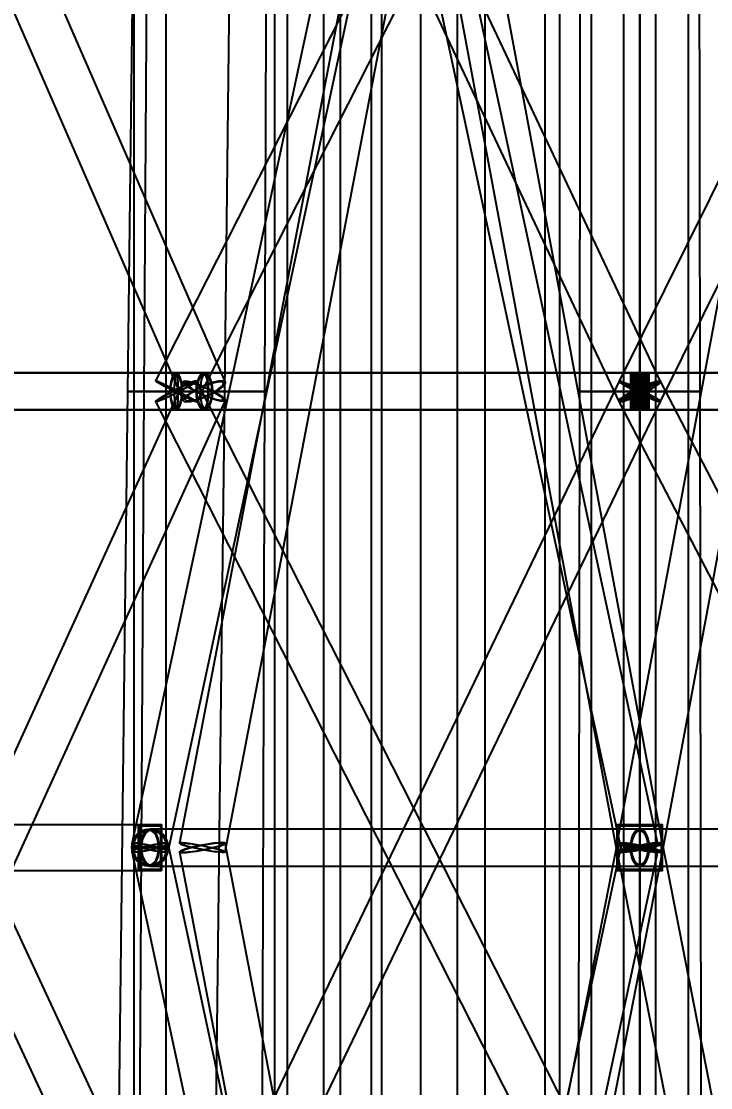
# Model space of a CAD drawing. Header units: millimetres. Extents: x -123812 to 252100, y -3000 to 639000.
# Drawn here: x -6781 to 778, y 222369 to 234055 of the extents above; entities that cross this region are included whole.
import ezdxf

# ---------------------------------------------------------------- set-up
doc = ezdxf.new("R2010")
doc.units = ezdxf.units.MM
for name, color, linetype, lineweight in [('D-BMK-AXIS', 7, 'Continuous', 13), ('D-STR-CORE', 7, 'Continuous', 25), ('D-STR-DIM', 7, 'Continuous', 13), ('D-STR-STRC', 7, 'Continuous', 25)]:
    doc.layers.add(name, color=color, linetype=linetype, lineweight=lineweight)
doc.styles.add('OpenSansCondensed-Light', font='OpenSansCondensed-Light.ttf')
doc.styles.add('TOWER_UNICODE', font='Arial Unicode.ttf')
doc.dimstyles.new('EZDXF', dxfattribs={"dimtxt": 0.25, "dimasz": 0.175, "dimexe": 0.375, "dimexo": 0.125, "dimgap": 0.1, "dimtad": 1, "dimlfac": 100, "dimzin": 12, "dimdsep": 46, "dimtxsty": 'OpenSansCondensed-Light', "dimblk": 'ARCHTICK', "dimcen": 2.5, "dimazin": 3, "dimtfac": 0.5, "dimtmove": 2, "dimatfit": 3})

# ---------------------------------------------------------------- blocks, each defined once
blk = doc.blocks.new('_ARCHTICK')
at = {"color": 0, "linetype": 'BYBLOCK', "const_width": 0.15}
blk.add_lwpolyline([(-0.5, -0.5), (0.5, 0.5)], dxfattribs=at)

msp = doc.modelspace()

# ---------------------------------------------------------------- linework, layer by layer
at = {"layer": 'D-BMK-AXIS'}
msp.add_line((0, -3000), (0, 639000), dxfattribs=at)
at = {"layer": 'D-STR-CORE'}
for points in [[(-4000, 100000), (-4000, 375000), (-3284.1, 375000), (-3284.1, 100000)], [(-4000, 100000), (-4000, 375000), (-3284.1, 375000), (-3284.1, 100000)], [(-3863.7, 100000), (-3863.7, 375000), (-2944.5, 375000), (-2944.5, 100000)], [(-3863.7, 100000), (-3863.7, 375000), (-2944.5, 375000), (-2944.5, 100000)], [(-3464.1, 100000), (-3464.1, 375000), (-2404.2, 375000), (-2404.2, 100000)], [(-3464.1, 100000), (-3464.1, 375000), (-2404.2, 375000), (-2404.2, 100000)], [(-2828.4, 100000), (-2828.4, 375000), (-1700, 375000), (-1700, 100000)], [(-2828.4, 100000), (-2828.4, 375000), (-1700, 375000), (-1700, 100000)], [(-2000, 100000), (-2000, 375000), (-880, 375000), (-880, 100000)], [(-2000, 100000), (-2000, 375000), (-880, 375000), (-880, 100000)], [(-1035.3, 100000), (-1035.3, 375000), (0, 375000), (0, 100000)], [(-1035.3, 100000), (-1035.3, 375000), (0, 375000), (0, 100000)], [(0, 100000), (0, 375000), (1035.3, 375000), (1035.3, 100000)], [(0, 100000), (0, 375000), (1035.3, 375000), (1035.3, 100000)]]:
    msp.add_lwpolyline(points, close=True, dxfattribs=at)
at = {"layer": 'D-STR-STRC'}
for points in [[(-5568.1, 249958), (-198.7, 224958), (-192, 224952.9), (-172.1, 224951.1), (-140.5, 224952.6), (-99.4, 224957.3), (-51.4, 224965), (0, 224975), (51.4, 224986.7), (99.4, 224999.4), (140.5, 225012), (172.1, 225023.9), (192, 225034.1), (198.7, 225042), (-5170.6, 250042)], [(-198.7, 250042), (-5568.1, 225042), (-5561.3, 225034.1), (-5541.5, 225023.9), (-5509.9, 225012), (-5468.7, 224999.4), (-5420.8, 224986.7), (-5369.4, 224975), (-5317.9, 224965), (-5270, 224957.3), (-5228.8, 224952.6), (-5197.2, 224951.1), (-5177.4, 224952.9), (-5170.6, 224958), (198.7, 249958)], [(-249.5, 250047.6), (-5045.7, 225047.6), (-5037.2, 225040.8), (-5012.3, 225031.2), (-4972.6, 225019.5), (-4920.9, 225006.5), (-4860.8, 224993.1), (-4796.2, 224980.1), (-4731.6, 224968.4), (-4671.5, 224958.9), (-4619.8, 224952.3), (-4580.2, 224948.8), (-4555.2, 224948.9), (-4546.7, 224952.4), (249.5, 249952.4)], [(-4914.7, 249953.8), (-249.7, 224953.8), (-241.2, 224949.3), (-216.3, 224948.3), (-176.6, 224950.8), (-124.9, 224956.7), (-64.6, 224965.5), (0, 224976.7), (64.6, 224989.4), (124.9, 225002.9), (176.6, 225016.2), (216.3, 225028.3), (241.2, 225038.6), (249.7, 225046.2), (-4415.2, 250046.2)], [(4415.2, 250046.6), (-249.7, 225046.6), (-241.2, 225043.7), (-216.2, 225037.8), (-176.6, 225029.4), (-124.8, 225018.9), (-64.6, 225007.2), (0, 224994.9), (64.6, 224983.1), (124.8, 224972.3), (176.6, 224963.5), (216.2, 224957.1), (241.2, 224953.7), (249.7, 224953.4), (4914.6, 249953.4)], [(-9372.8, 239900.4), (-5007.1, 229900.4), (-4995.3, 229888.9), (-4968.3, 229885), (-4928.1, 229888.9), (-4877.3, 229900.4), (-4819.5, 229918.7), (-4758.5, 229942.5), (-4698.6, 229970.2), (-4643.8, 230000), (-4597.9, 230029.8), (-4563.9, 230057.5), (-4544.2, 230081.3), (-4540.2, 230099.6), (-8905.9, 240099.6)], [(-225.8, 240115.3), (-5308.5, 230115.3), (-5305.2, 230111.4), (-5286.7, 230099.8), (-5254.3, 230081.5), (-5210.2, 230057.6), (-5157.4, 230029.8), (-5099.5, 230000), (-5040.5, 229970.2), (-4984.4, 229942.4), (-4934.9, 229918.5), (-4895.5, 229900.2), (-4868.9, 229888.6), (-4856.9, 229884.7), (225.8, 239884.7)], [(-4951.5, 239890.7), (-229.2, 229890.7), (-215.7, 229886.8), (-187.6, 229890.7), (-146.7, 229902), (-95.8, 229920), (-38.4, 229943.4), (21.7, 229970.7), (80.3, 230000), (133.4, 230029.3), (177.4, 230056.6), (209.3, 230080), (227, 230098), (229.2, 230109.3), (-4493.2, 240109.3)], [(4735.9, 240110.3), (-227, 230110.3), (-214.9, 230098.9), (-188.1, 230080.8), (-148.6, 230057.1), (-98.8, 230029.6), (-42.4, 230000), (17, 229970.4), (75.1, 229942.9), (128.2, 229919.2), (172.5, 229901.1), (205.1, 229889.7), (223.7, 229885.8), (227, 229889.7), (5190, 239889.7)], [(-10088.5, 229889.4), (-5432.1, 219889.4), (-5413.8, 219885.5), (-5381.1, 219889.4), (-5336.5, 219900.8), (-5282.9, 219919), (-5223.9, 219942.7), (-5163.7, 219970.4), (-5106.3, 220000), (-5055.5, 220029.6), (-5015, 220057.3), (-4987.4, 220081), (-4974.6, 220099.2), (-4977.5, 220110.6), (-9633.8, 230110.6)], [(-9861.1, 229796.8), (-5082.7, 229796.8), (-5064.9, 229803.7), (-5048.2, 229824), (-5034, 229856.3), (-5023, 229898.4), (-5016.1, 229947.4), (-5013.8, 230000), (-5016.1, 230052.6), (-5023, 230101.6), (-5034, 230143.7), (-5048.2, 230176), (-5064.9, 230196.3), (-5082.7, 230203.2), (-9861.1, 230203.2)], [(-9107.3, 219891.2), (-4545.5, 229891.2), (-4542.7, 229902.4), (-4555.6, 229920.3), (-4583.4, 229943.7), (-4624.2, 229970.8), (-4675.1, 230000), (-4732.8, 230029.2), (-4793.2, 230056.3), (-4852.3, 230079.7), (-4906.1, 230097.6), (-4950.8, 230108.8), (-4983.5, 230112.7), (-5001.8, 230108.8), (-9563.6, 220108.8)], [(-9243.1, 229796.8), (-4773.7, 229796.8), (-4749.9, 229803.7), (-4727.8, 229824), (-4708.9, 229856.3), (-4694.3, 229898.4), (-4685.1, 229947.4), (-4682, 230000), (-4685.1, 230052.6), (-4694.3, 230101.6), (-4708.9, 230143.7), (-4727.8, 230176), (-4749.9, 230196.3), (-4773.7, 230203.2), (-9243.1, 230203.2)], [(225.8, 220112.3), (-4856.9, 230112.3), (-4859.8, 230116.3), (-4877.8, 230112.3), (-4909.9, 230100.7), (-4953.7, 230082.2), (-5006.3, 230058.1), (-5064.1, 230030.1), (-5123.2, 230000), (-5179.5, 229969.9), (-5229.2, 229941.9), (-5269, 229917.8), (-5296, 229899.3), (-5308.5, 229887.7), (-225.8, 219887.7)], [(-4592.5, 219888.9), (226.3, 229888.9), (227.5, 229892.7), (213.3, 229903.8), (184.5, 229921.4), (143.2, 229944.4), (92.1, 229971.2), (34.7, 230000), (-25.1, 230028.8), (-83.1, 230055.6), (-135.5, 230078.6), (-178.6, 230096.2), (-209.6, 230107.3), (-226.3, 230111.1), (-5045, 220111.1)], [(5429.5, 220117.5), (224.7, 230117.5), (212.6, 230113.5), (186, 230101.7), (146.8, 230083.1), (97.5, 230058.7), (41.6, 230030.4), (-17.1, 230000), (-74.7, 229969.6), (-127.2, 229941.3), (-171, 229916.9), (-203.1, 229898.3), (-221.5, 229886.5), (-224.7, 229882.5), (4980.1, 219882.5)], [(4773.7, 230203.2), (0, 230203.2), (-12, 230196.3), (-23.3, 230176), (-32.9, 230143.7), (-40.3, 230101.6), (-44.9, 230052.6), (-46.5, 230000), (-44.9, 229947.4), (-40.3, 229898.4), (-32.9, 229856.3), (-23.3, 229824), (-12, 229803.7), (0, 229796.8), (4773.7, 229796.8)], [(5082.7, 230203.2), (0, 230203.2), (-6, 230196.3), (-11.7, 230176), (-16.5, 230143.7), (-20.2, 230101.6), (-22.5, 230052.6), (-23.3, 230000), (-22.5, 229947.4), (-20.2, 229898.4), (-16.5, 229856.3), (-11.7, 229824), (-6, 229803.7), (0, 229796.8), (5082.7, 229796.8)], [(5369.4, 225203.2), (0, 225203.2), (-26.3, 225196.3), (-50.8, 225176), (-71.8, 225143.7), (-88, 225101.6), (-98.1, 225052.6), (-101.6, 225000), (-98.1, 224947.4), (-88, 224898.4), (-71.8, 224856.3), (-50.8, 224824), (-26.3, 224803.7), (0, 224796.8), (5369.4, 224796.8)], [(5369.4, 225203.2), (0, 225203.2), (-26.3, 225196.3), (-50.8, 225176), (-71.8, 225143.7), (-88, 225101.6), (-98.1, 225052.6), (-101.6, 225000), (-98.1, 224947.4), (-88, 224898.4), (-71.8, 224856.3), (-50.8, 224824), (-26.3, 224803.7), (0, 224796.8), (5369.4, 224796.8)], [(198.7, 200042), (-5170.6, 225042), (-5177.4, 225047.1), (-5197.2, 225048.9), (-5228.8, 225047.4), (-5270, 225042.7), (-5317.9, 225035), (-5369.4, 225025), (-5420.8, 225013.3), (-5468.7, 225000.6), (-5509.9, 224988), (-5541.5, 224976.1), (-5561.3, 224965.9), (-5568.1, 224958), (-198.7, 199958)], [(-5170.6, 199958), (198.7, 224958), (192, 224965.9), (172.1, 224976.1), (140.5, 224988), (99.4, 225000.6), (51.4, 225013.3), (0, 225025), (-51.4, 225035), (-99.4, 225042.7), (-140.5, 225047.4), (-172.1, 225048.9), (-192, 225047.1), (-198.7, 225042), (-5568.1, 200042)], [(-4641.2, 199951.5), (249.3, 224951.5), (240.8, 224957.8), (215.9, 224967.1), (176.3, 224978.6), (124.6, 224991.5), (64.5, 225005), (0, 225018.2), (-64.5, 225030.1), (-124.6, 225040), (-176.3, 225047.2), (-215.9, 225051.1), (-240.8, 225051.6), (-249.3, 225048.5), (-5139.8, 200048.5)], [(249.5, 200047.3), (-4546.7, 225047.3), (-4555.2, 225052.8), (-4580.1, 225054.7), (-4619.8, 225052.9), (-4671.5, 225047.5), (-4731.6, 225038.8), (-4796.2, 225027.5), (-4860.8, 225014.3), (-4921, 225000.2), (-4972.6, 224986), (-5012.3, 224972.8), (-5037.2, 224961.4), (-5045.7, 224952.7), (-249.5, 199952.7)], [(5139.7, 200048.8), (249.3, 225048.8), (240.8, 225047.1), (215.9, 225042.3), (176.3, 225034.6), (124.6, 225024.5), (64.5, 225012.7), (0, 225000.1), (-64.5, 224987.5), (-124.6, 224975.7), (-176.3, 224965.6), (-215.9, 224957.8), (-240.8, 224952.9), (-249.3, 224951.2), (4641.2, 199951.2)]]:
    msp.add_lwpolyline(points, dxfattribs=at)
for points in [[(-5547.2, 225000), (-5191.6, 225000), (-5191.6, 250000), (-5547.2, 250000)], [(-5547.2, 225000), (-5191.6, 225000), (-5191.6, 250000), (-5547.2, 250000)], [(-177.8, 225000), (177.8, 225000), (177.8, 250000), (-177.8, 250000)], [(-177.8, 225000), (177.8, 225000), (177.8, 250000), (-177.8, 250000)], [(-5615.8, 230000), (-4549.6, 230000), (-4430.8, 240000), (-5495.1, 240000)], [(-5435.9, 230000), (-4111.4, 230000), (-4073.3, 240000), (-5371.4, 240000)], [(-662.3, 230000), (662.3, 230000), (649.1, 240000), (-649.1, 240000)], [(-662.3, 230000), (662.3, 230000), (649.1, 240000), (-649.1, 240000)], [(-533.1, 230000), (533.1, 230000), (532.1, 240000), (-532.1, 240000)], [(-8978.4, 229800), (44.8, 229800), (44.8, 230200), (-8978.4, 230200)], [(-8475.5, 229800), (101.8, 229800), (101.8, 230200), (-8475.5, 230200)], [(-8444.2, 229800), (70.6, 229800), (70.6, 230200), (-8444.2, 230200)], [(-5042.2, 230000), (-5101.3, 229969.9), (-5159.1, 229941.9), (-5211.7, 229917.8), (-5255.5, 229899.3), (-5287.6, 229887.7), (-5305.6, 229883.7), (-5308.5, 229887.7), (-5296, 229899.3), (-5269, 229917.8), (-5229.2, 229941.9), (-5179.5, 229969.9), (-5123.2, 230000), (-5064.1, 230030.1), (-5006.3, 230058.1), (-4953.7, 230082.2), (-4909.9, 230100.7), (-4877.8, 230112.3), (-4859.8, 230116.3), (-4856.9, 230112.3), (-4869.4, 230100.7), (-4896.4, 230082.2), (-4936.2, 230058.1), (-4985.9, 230030.1)], [(-5099.5, 230000), (-5040.5, 229970.2), (-4984.4, 229942.4), (-4934.9, 229918.5), (-4895.5, 229900.2), (-4868.9, 229888.6), (-4856.9, 229884.7), (-4860.2, 229888.6), (-4878.7, 229900.2), (-4911.1, 229918.5), (-4955.2, 229942.4), (-5008, 229970.2), (-5065.8, 230000), (-5124.9, 230029.8), (-5181, 230057.6), (-5230.5, 230081.5), (-5269.8, 230099.8), (-5296.5, 230111.4), (-5308.5, 230115.3), (-5305.2, 230111.4), (-5286.7, 230099.8), (-5254.3, 230081.5), (-5210.2, 230057.6), (-5157.4, 230029.8)], [(-5046.2, 230000), (-5099.5, 229972.9), (-5151.6, 229947.6), (-5199, 229925.9), (-5238.5, 229909.2), (-5267.4, 229898.7), (-5283.7, 229895.2), (-5286.3, 229898.7), (-5275, 229909.2), (-5250.6, 229925.9), (-5214.8, 229947.6), (-5170, 229972.9), (-5119.2, 230000), (-5065.9, 230027.1), (-5013.8, 230052.4), (-4966.4, 230074.1), (-4926.9, 230090.8), (-4898, 230101.3), (-4881.7, 230104.8), (-4879.1, 230101.3), (-4890.4, 230090.8), (-4914.8, 230074.1), (-4950.6, 230052.4), (-4995.4, 230027.1)], [(-5097.9, 230000), (-5044.7, 229973.1), (-4994.1, 229948), (-4949.5, 229926.5), (-4914, 229910), (-4890, 229899.6), (-4879.1, 229896.1), (-4882.1, 229899.6), (-4898.8, 229910), (-4928, 229926.5), (-4967.7, 229948), (-5015.3, 229973.1), (-5067.5, 230000), (-5120.7, 230026.9), (-5171.3, 230052), (-5215.9, 230073.5), (-5251.4, 230090), (-5275.4, 230100.4), (-5286.3, 230103.9), (-5283.3, 230100.4), (-5266.6, 230090), (-5237.4, 230073.5), (-5197.7, 230052), (-5150.1, 230026.9)], [(-5151.6, 230000), (-5149.3, 229947.4), (-5142.4, 229898.4), (-5131.4, 229856.3), (-5117.2, 229824), (-5100.5, 229803.7), (-5082.7, 229796.8), (-5064.9, 229803.7), (-5048.2, 229824), (-5034, 229856.3), (-5023, 229898.4), (-5016.1, 229947.4), (-5013.8, 230000), (-5016.1, 230052.6), (-5023, 230101.6), (-5034, 230143.7), (-5048.2, 230176), (-5064.9, 230196.3), (-5082.7, 230203.2), (-5100.5, 230196.3), (-5117.2, 230176), (-5131.4, 230143.7), (-5142.4, 230101.6), (-5149.3, 230052.6)], [(-5146.2, 230000), (-5144, 229951.5), (-5137.7, 229906.4), (-5127.6, 229867.6), (-5114.4, 229837.9), (-5099.1, 229819.2), (-5082.7, 229812.8), (-5066.3, 229819.2), (-5050.9, 229837.9), (-5037.8, 229867.6), (-5027.7, 229906.4), (-5021.4, 229951.5), (-5019.2, 230000), (-5021.4, 230048.5), (-5027.7, 230093.6), (-5037.8, 230132.4), (-5050.9, 230162.1), (-5066.3, 230180.8), (-5082.7, 230187.2), (-5099.1, 230180.8), (-5114.4, 230162.1), (-5127.6, 230132.4), (-5137.7, 230093.6), (-5144, 230048.5)], [(-5106, 230000), (-5105.2, 229947.4), (-5102.9, 229898.4), (-5099.2, 229856.3), (-5094.4, 229824), (-5088.7, 229803.7), (-5082.7, 229796.8), (0, 229796.8), (6, 229803.7), (11.7, 229824), (16.5, 229856.3), (20.2, 229898.4), (22.5, 229947.4), (23.3, 230000), (22.5, 230052.6), (20.2, 230101.6), (16.5, 230143.7), (11.7, 230176), (6, 230196.3), (0, 230203.2), (-5082.7, 230203.2), (-5088.7, 230196.3), (-5094.4, 230176), (-5099.2, 230143.7), (-5102.9, 230101.6), (-5105.2, 230052.6)], [(-5106, 230000), (-5105.2, 229947.4), (-5102.9, 229898.4), (-5099.2, 229856.3), (-5094.4, 229824), (-5088.7, 229803.7), (-5082.7, 229796.8), (-5076.7, 229803.7), (-5071, 229824), (-5066.2, 229856.3), (-5062.5, 229898.4), (-5060.1, 229947.4), (-5059.4, 230000), (-5060.1, 230052.6), (-5062.5, 230101.6), (-5066.2, 230143.7), (-5071, 230176), (-5076.7, 230196.3), (-5082.7, 230203.2), (-5088.7, 230196.3), (-5094.4, 230176), (-5099.2, 230143.7), (-5102.9, 230101.6), (-5105.2, 230052.6)], [(-5104.2, 230000), (-5103.5, 229951.5), (-5101.3, 229906.4), (-5097.9, 229867.6), (-5093.4, 229837.9), (-5088.3, 229819.2), (-5082.7, 229812.8), (-5077.1, 229819.2), (-5071.9, 229837.9), (-5067.5, 229867.6), (-5064.1, 229906.4), (-5061.9, 229951.5), (-5061.2, 230000), (-5061.9, 230048.5), (-5064.1, 230093.6), (-5067.5, 230132.4), (-5071.9, 230162.1), (-5077.1, 230180.8), (-5082.7, 230187.2), (-5088.3, 230180.8), (-5093.4, 230162.1), (-5097.9, 230132.4), (-5101.3, 230093.6), (-5103.5, 230048.5)], [(-4903.5, 230000), (-4949.4, 229970.2), (-4983.4, 229942.5), (-5003.1, 229918.7), (-5007.1, 229900.4), (-4995.3, 229888.9), (-4968.3, 229885), (-4928.1, 229888.9), (-4877.3, 229900.4), (-4819.5, 229918.7), (-4758.5, 229942.5), (-4698.6, 229970.2), (-4643.8, 230000), (-4597.9, 230029.8), (-4563.9, 230057.5), (-4544.2, 230081.3), (-4540.2, 230099.6), (-4552, 230111.1), (-4579, 230115), (-4619.2, 230111.1), (-4670, 230099.6), (-4727.8, 230081.3), (-4788.8, 230057.5), (-4848.7, 230029.8)], [(-4675.1, 230000), (-4624.2, 229970.8), (-4583.4, 229943.7), (-4555.6, 229920.3), (-4542.7, 229902.4), (-4545.5, 229891.2), (-4563.9, 229887.3), (-4596.5, 229891.2), (-4641.2, 229902.4), (-4695, 229920.3), (-4754.1, 229943.7), (-4814.6, 229970.8), (-4872.2, 230000), (-4923.2, 230029.2), (-4963.9, 230056.3), (-4991.7, 230079.7), (-5004.6, 230097.6), (-5001.8, 230108.8), (-4983.5, 230112.7), (-4950.8, 230108.8), (-4906.1, 230097.6), (-4852.3, 230079.7), (-4793.2, 230056.3), (-4732.8, 230029.2)], [(-4890.7, 230000), (-4932.1, 229973.2), (-4962.8, 229948.1), (-4980.5, 229926.7), (-4984.2, 229910.2), (-4973.5, 229899.8), (-4949.1, 229896.3), (-4912.9, 229899.8), (-4867.1, 229910.2), (-4815, 229926.7), (-4760, 229948.1), (-4706, 229973.2), (-4656.6, 230000), (-4615.2, 230026.8), (-4584.5, 230051.9), (-4566.8, 230073.3), (-4563.2, 230089.8), (-4573.9, 230100.2), (-4598.2, 230103.7), (-4634.4, 230100.2), (-4680.2, 230089.8), (-4732.3, 230073.3), (-4787.3, 230051.9), (-4841.3, 230026.8)], [(-4684.8, 230000), (-4638.9, 229973.7), (-4602.1, 229949.2), (-4577.1, 229928.2), (-4565.4, 229912), (-4567.9, 229901.9), (-4584.5, 229898.4), (-4613.9, 229901.9), (-4654.3, 229912), (-4702.7, 229928.2), (-4756, 229949.2), (-4810.5, 229973.7), (-4862.5, 230000), (-4908.4, 230026.3), (-4945.2, 230050.8), (-4970.2, 230071.8), (-4981.9, 230088), (-4979.4, 230098.1), (-4962.8, 230101.6), (-4933.4, 230098.1), (-4893, 230088), (-4844.6, 230071.8), (-4791.3, 230050.8), (-4736.8, 230026.3)], [(-4865.3, 230000), (-4862.2, 229947.4), (-4853, 229898.4), (-4838.5, 229856.3), (-4819.5, 229824), (-4797.4, 229803.7), (-4773.7, 229796.8), (-4749.9, 229803.7), (-4727.8, 229824), (-4708.9, 229856.3), (-4694.3, 229898.4), (-4685.1, 229947.4), (-4682, 230000), (-4685.1, 230052.6), (-4694.3, 230101.6), (-4708.9, 230143.7), (-4727.8, 230176), (-4749.9, 230196.3), (-4773.7, 230203.2), (-4797.4, 230196.3), (-4819.5, 230176), (-4838.5, 230143.7), (-4853, 230101.6), (-4862.2, 230052.6)], [(-4858.1, 230000), (-4855.2, 229951.5), (-4846.8, 229906.4), (-4833.4, 229867.6), (-4815.9, 229837.9), (-4795.5, 229819.2), (-4773.7, 229812.8), (-4751.8, 229819.2), (-4731.4, 229837.9), (-4714, 229867.6), (-4700.5, 229906.4), (-4692.1, 229951.5), (-4689.2, 230000), (-4692.1, 230048.5), (-4700.5, 230093.6), (-4714, 230132.4), (-4731.4, 230162.1), (-4751.8, 230180.8), (-4773.7, 230187.2), (-4795.5, 230180.8), (-4815.9, 230162.1), (-4833.4, 230132.4), (-4846.8, 230093.6), (-4855.2, 230048.5)], [(-4820.2, 230000), (-4818.6, 229947.4), (-4814, 229898.4), (-4806.6, 229856.3), (-4796.9, 229824), (-4785.7, 229803.7), (-4773.7, 229796.8), (0, 229796.8), (12, 229803.7), (23.3, 229824), (32.9, 229856.3), (40.3, 229898.4), (44.9, 229947.4), (46.5, 230000), (44.9, 230052.6), (40.3, 230101.6), (32.9, 230143.7), (23.3, 230176), (12, 230196.3), (0, 230203.2), (-4773.7, 230203.2), (-4785.7, 230196.3), (-4796.9, 230176), (-4806.6, 230143.7), (-4814, 230101.6), (-4818.6, 230052.6)], [(-4820.2, 230000), (-4818.6, 229947.4), (-4814, 229898.4), (-4806.6, 229856.3), (-4796.9, 229824), (-4785.7, 229803.7), (-4773.7, 229796.8), (-4761.6, 229803.7), (-4750.4, 229824), (-4740.8, 229856.3), (-4733.4, 229898.4), (-4728.7, 229947.4), (-4727.1, 230000), (-4728.7, 230052.6), (-4733.4, 230101.6), (-4740.8, 230143.7), (-4750.4, 230176), (-4761.6, 230196.3), (-4773.7, 230203.2), (-4785.7, 230196.3), (-4796.9, 230176), (-4806.6, 230143.7), (-4814, 230101.6), (-4818.6, 230052.6)], [(-4816.5, 230000), (-4815.1, 229951.5), (-4810.8, 229906.4), (-4804, 229867.6), (-4795.1, 229837.9), (-4784.8, 229819.2), (-4773.7, 229812.8), (-4762.6, 229819.2), (-4752.2, 229837.9), (-4743.3, 229867.6), (-4736.5, 229906.4), (-4732.2, 229951.5), (-4730.8, 230000), (-4732.2, 230048.5), (-4736.5, 230093.6), (-4743.3, 230132.4), (-4752.2, 230162.1), (-4762.6, 230180.8), (-4773.7, 230187.2), (-4784.8, 230180.8), (-4795.1, 230162.1), (-4804, 230132.4), (-4810.8, 230093.6), (-4815.1, 230048.5)], [(-80.3, 230000), (-133.4, 229970.7), (-177.4, 229943.4), (-209.3, 229920), (-227, 229902), (-229.2, 229890.7), (-215.7, 229886.8), (-187.6, 229890.7), (-146.7, 229902), (-95.8, 229920), (-38.4, 229943.4), (21.7, 229970.7), (80.3, 230000), (133.4, 230029.3), (177.4, 230056.6), (209.3, 230080), (227, 230098), (229.2, 230109.3), (215.7, 230113.2), (187.6, 230109.3), (146.7, 230098), (95.8, 230080), (38.4, 230056.6), (-21.7, 230029.3)], [(34.7, 230000), (92.1, 229971.2), (143.2, 229944.4), (184.5, 229921.4), (213.3, 229903.8), (227.5, 229892.7), (226.3, 229888.9), (209.6, 229892.7), (178.6, 229903.8), (135.5, 229921.4), (83.1, 229944.4), (25.1, 229971.2), (-34.7, 230000), (-92.1, 230028.8), (-143.2, 230055.6), (-184.5, 230078.6), (-213.3, 230096.2), (-227.5, 230107.3), (-226.3, 230111.1), (-209.6, 230107.3), (-178.6, 230096.2), (-135.5, 230078.6), (-83.1, 230055.6), (-25.1, 230028.8)], [(42.4, 230000), (98.8, 229970.4), (148.6, 229942.9), (188.1, 229919.2), (214.9, 229901.1), (227, 229889.7), (223.7, 229885.8), (205.1, 229889.7), (172.5, 229901.1), (128.2, 229919.2), (75.1, 229942.9), (17, 229970.4), (-42.4, 230000), (-98.8, 230029.6), (-148.6, 230057.1), (-188.1, 230080.8), (-214.9, 230098.9), (-227, 230110.3), (-223.7, 230114.2), (-205.1, 230110.3), (-172.5, 230098.9), (-128.2, 230080.8), (-75.1, 230057.1), (-17, 230029.6)], [(-17.1, 230000), (-74.7, 229969.6), (-127.2, 229941.3), (-171, 229916.9), (-203.1, 229898.3), (-221.5, 229886.5), (-224.7, 229882.5), (-212.6, 229886.5), (-186, 229898.3), (-146.8, 229916.9), (-97.5, 229941.3), (-41.6, 229969.6), (17.1, 230000), (74.7, 230030.4), (127.2, 230058.7), (171, 230083.1), (203.1, 230101.7), (221.5, 230113.5), (224.7, 230117.5), (212.6, 230113.5), (186, 230101.7), (146.8, 230083.1), (97.5, 230058.7), (41.6, 230030.4)], [(-72.4, 230000), (-120.2, 229973.6), (-159.9, 229949), (-188.7, 229927.8), (-204.6, 229911.6), (-206.6, 229901.4), (-194.5, 229898), (-169.2, 229901.4), (-132.3, 229911.6), (-86.4, 229927.8), (-34.6, 229949), (19.5, 229973.6), (72.4, 230000), (120.2, 230026.4), (159.9, 230051), (188.7, 230072.2), (204.6, 230088.4), (206.6, 230098.6), (194.5, 230102), (169.2, 230098.6), (132.3, 230088.4), (86.4, 230072.2), (34.6, 230051), (-19.5, 230026.4)], [(31.3, 230000), (83, 229974.1), (129.1, 229949.9), (166.4, 229929.2), (192.3, 229913.2), (205.1, 229903.2), (204, 229899.8), (189, 229903.2), (161, 229913.2), (122.1, 229929.2), (74.9, 229949.9), (22.6, 229974.1), (-31.3, 230000), (-83, 230025.9), (-129.1, 230050.1), (-166.4, 230070.8), (-192.3, 230086.8), (-205.1, 230096.8), (-204, 230100.2), (-189, 230096.8), (-161, 230086.8), (-122.1, 230070.8), (-74.9, 230050.1), (-22.6, 230025.9)], [(38.2, 230000), (89.1, 229973.4), (133.9, 229948.5), (169.6, 229927.2), (193.8, 229910.8), (204.7, 229900.5), (201.7, 229897), (184.9, 229900.5), (155.6, 229910.8), (115.6, 229927.2), (67.8, 229948.5), (15.3, 229973.4), (-38.2, 230000), (-89.1, 230026.6), (-133.9, 230051.5), (-169.6, 230072.8), (-193.8, 230089.2), (-204.7, 230099.5), (-201.7, 230103), (-184.9, 230099.5), (-155.6, 230089.2), (-115.6, 230072.8), (-67.8, 230051.5), (-15.3, 230026.6)], [(-15.4, 230000), (-67.3, 229972.6), (-114.6, 229947), (-154.1, 229925.1), (-183.1, 229908.3), (-199.7, 229897.7), (-202.6, 229894.1), (-191.7, 229897.7), (-167.7, 229908.3), (-132.3, 229925.1), (-87.9, 229947), (-37.5, 229972.6), (15.4, 230000), (67.3, 230027.4), (114.6, 230053), (154.1, 230074.9), (183.1, 230091.7), (199.7, 230102.3), (202.6, 230105.9), (191.7, 230102.3), (167.7, 230091.7), (132.3, 230074.9), (87.9, 230053), (37.5, 230027.4)], [(101.8, 230200), (-101.8, 230200), (-101.8, 229800), (101.8, 229800)], [(95.7, 230188), (-95.7, 230188), (-95.7, 229812), (95.7, 229812)], [(70.6, 230200), (-70.6, 230200), (-70.6, 229800), (70.6, 229800)], [(-70.6, 229800), (8444.2, 229800), (8444.2, 230200), (-70.6, 230200)], [(-70.6, 230200), (70.6, 230200), (70.6, 229800), (-70.6, 229800)], [(66.3, 230188), (-66.3, 230188), (-66.3, 229812), (66.3, 229812)], [(-66.3, 230188), (66.3, 230188), (66.3, 229812), (-66.3, 229812)], [(-46.5, 230000), (-44.9, 229947.4), (-40.3, 229898.4), (-32.9, 229856.3), (-23.3, 229824), (-12, 229803.7), (0, 229796.8), (12, 229803.7), (23.3, 229824), (32.9, 229856.3), (40.3, 229898.4), (44.9, 229947.4), (46.5, 230000), (44.9, 230052.6), (40.3, 230101.6), (32.9, 230143.7), (23.3, 230176), (12, 230196.3), (0, 230203.2), (-12, 230196.3), (-23.3, 230176), (-32.9, 230143.7), (-40.3, 230101.6), (-44.9, 230052.6)], [(46.5, 230000), (44.9, 229947.4), (40.3, 229898.4), (32.9, 229856.3), (23.3, 229824), (12, 229803.7), (0, 229796.8), (-12, 229803.7), (-23.3, 229824), (-32.9, 229856.3), (-40.3, 229898.4), (-44.9, 229947.4), (-46.5, 230000), (-44.9, 230052.6), (-40.3, 230101.6), (-32.9, 230143.7), (-23.3, 230176), (-12, 230196.3), (0, 230203.2), (12, 230196.3), (23.3, 230176), (32.9, 230143.7), (40.3, 230101.6), (44.9, 230052.6)], [(44.8, 230200), (-44.8, 230200), (-44.8, 229800), (44.8, 229800)], [(-44.8, 229800), (8978.4, 229800), (8978.4, 230200), (-44.8, 230200)], [(-44.8, 230200), (44.8, 230200), (44.8, 229800), (-44.8, 229800)], [(-42.9, 230000), (-41.4, 229951.5), (-37.1, 229906.4), (-30.3, 229867.6), (-21.4, 229837.9), (-11.1, 229819.2), (0, 229812.8), (11.1, 229819.2), (21.4, 229837.9), (30.3, 229867.6), (37.1, 229906.4), (41.4, 229951.5), (42.9, 230000), (41.4, 230048.5), (37.1, 230093.6), (30.3, 230132.4), (21.4, 230162.1), (11.1, 230180.8), (0, 230187.2), (-11.1, 230180.8), (-21.4, 230162.1), (-30.3, 230132.4), (-37.1, 230093.6), (-41.4, 230048.5)], [(42.9, 230000), (41.4, 229951.5), (37.1, 229906.4), (30.3, 229867.6), (21.4, 229837.9), (11.1, 229819.2), (0, 229812.8), (-11.1, 229819.2), (-21.4, 229837.9), (-30.3, 229867.6), (-37.1, 229906.4), (-41.4, 229951.5), (-42.9, 230000), (-41.4, 230048.5), (-37.1, 230093.6), (-30.3, 230132.4), (-21.4, 230162.1), (-11.1, 230180.8), (0, 230187.2), (11.1, 230180.8), (21.4, 230162.1), (30.3, 230132.4), (37.1, 230093.6), (41.4, 230048.5)], [(42.1, 230188), (-42.1, 230188), (-42.1, 229812), (42.1, 229812)], [(-42.1, 230188), (42.1, 230188), (42.1, 229812), (-42.1, 229812)], [(-23.3, 230000), (-22.5, 229947.4), (-20.2, 229898.4), (-16.5, 229856.3), (-11.7, 229824), (-6, 229803.7), (0, 229796.8), (6, 229803.7), (11.7, 229824), (16.5, 229856.3), (20.2, 229898.4), (22.5, 229947.4), (23.3, 230000), (22.5, 230052.6), (20.2, 230101.6), (16.5, 230143.7), (11.7, 230176), (6, 230196.3), (0, 230203.2), (-6, 230196.3), (-11.7, 230176), (-16.5, 230143.7), (-20.2, 230101.6), (-22.5, 230052.6)], [(23.3, 230000), (22.5, 229947.4), (20.2, 229898.4), (16.5, 229856.3), (11.7, 229824), (6, 229803.7), (0, 229796.8), (-6, 229803.7), (-11.7, 229824), (-16.5, 229856.3), (-20.2, 229898.4), (-22.5, 229947.4), (-23.3, 230000), (-22.5, 230052.6), (-20.2, 230101.6), (-16.5, 230143.7), (-11.7, 230176), (-6, 230196.3), (0, 230203.2), (6, 230196.3), (11.7, 230176), (16.5, 230143.7), (20.2, 230101.6), (22.5, 230052.6)], [(-21.5, 230000), (-20.8, 229951.5), (-18.6, 229906.4), (-15.2, 229867.6), (-10.8, 229837.9), (-5.6, 229819.2), (0, 229812.8), (5.6, 229819.2), (10.8, 229837.9), (15.2, 229867.6), (18.6, 229906.4), (20.8, 229951.5), (21.5, 230000), (20.8, 230048.5), (18.6, 230093.6), (15.2, 230132.4), (10.8, 230162.1), (5.6, 230180.8), (0, 230187.2), (-5.6, 230180.8), (-10.8, 230162.1), (-15.2, 230132.4), (-18.6, 230093.6), (-20.8, 230048.5)], [(21.5, 230000), (20.8, 229951.5), (18.6, 229906.4), (15.2, 229867.6), (10.8, 229837.9), (5.6, 229819.2), (0, 229812.8), (-5.6, 229819.2), (-10.8, 229837.9), (-15.2, 229867.6), (-18.6, 229906.4), (-20.8, 229951.5), (-21.5, 230000), (-20.8, 230048.5), (-18.6, 230093.6), (-15.2, 230132.4), (-10.8, 230162.1), (-5.6, 230180.8), (0, 230187.2), (5.6, 230180.8), (10.8, 230162.1), (15.2, 230132.4), (18.6, 230093.6), (20.8, 230048.5)], [(-5738.8, 220000), (-4670.8, 220000), (-4549.6, 230000), (-5615.8, 230000)], [(-4549.6, 230000), (-4567.8, 230000), (-4621, 230000), (-4705.7, 230000), (-4816.2, 230000), (-4944.7, 230000), (-5082.7, 230000), (-5220.7, 230000), (-5349.2, 230000), (-5459.6, 230000), (-5544.4, 230000), (-5597.6, 230000), (-5615.8, 230000), (-5597.6, 230000), (-5544.4, 230000), (-5459.6, 230000), (-5349.2, 230000), (-5220.7, 230000), (-5082.7, 230000), (-4944.7, 230000), (-4816.2, 230000), (-4705.7, 230000), (-4621, 230000), (-4567.8, 230000)], [(-5494.2, 220000), (-4143.3, 220000), (-4111.4, 230000), (-5435.9, 230000)], [(-4111.4, 230000), (-4134, 230000), (-4200.1, 230000), (-4305.4, 230000), (-4442.5, 230000), (-4602.3, 230000), (-4773.7, 230000), (-4945.1, 230000), (-5104.8, 230000), (-5241.9, 230000), (-5347.2, 230000), (-5413.4, 230000), (-5435.9, 230000), (-5413.4, 230000), (-5347.2, 230000), (-5241.9, 230000), (-5104.8, 230000), (-4945.1, 230000), (-4773.7, 230000), (-4602.3, 230000), (-4442.5, 230000), (-4305.4, 230000), (-4200.1, 230000), (-4134, 230000)], [(-675.5, 220000), (675.5, 220000), (662.3, 230000), (-662.3, 230000)], [(-675.5, 220000), (675.5, 220000), (662.3, 230000), (-662.3, 230000)], [(662.3, 230000), (639.7, 230000), (573.5, 230000), (468.3, 230000), (331.1, 230000), (171.4, 230000), (0, 230000), (-171.4, 230000), (-331.1, 230000), (-468.3, 230000), (-573.5, 230000), (-639.7, 230000), (-662.3, 230000), (-639.7, 230000), (-573.5, 230000), (-468.3, 230000), (-331.1, 230000), (-171.4, 230000), (0, 230000), (171.4, 230000), (331.1, 230000), (468.3, 230000), (573.5, 230000), (639.7, 230000)], [(662.3, 230000), (639.7, 230000), (573.5, 230000), (468.3, 230000), (331.1, 230000), (171.4, 230000), (0, 230000), (-171.4, 230000), (-331.1, 230000), (-468.3, 230000), (-573.5, 230000), (-639.7, 230000), (-662.3, 230000), (-639.7, 230000), (-573.5, 230000), (-468.3, 230000), (-331.1, 230000), (-171.4, 230000), (0, 230000), (171.4, 230000), (331.1, 230000), (468.3, 230000), (573.5, 230000), (639.7, 230000)], [(-534, 220000), (534, 220000), (533.1, 230000), (-533.1, 230000)], [(533.1, 230000), (514.9, 230000), (461.7, 230000), (376.9, 230000), (266.5, 230000), (138, 230000), (0, 230000), (-138, 230000), (-266.5, 230000), (-376.9, 230000), (-461.7, 230000), (-514.9, 230000), (-533.1, 230000), (-514.9, 230000), (-461.7, 230000), (-376.9, 230000), (-266.5, 230000), (-138, 230000), (0, 230000), (138, 230000), (266.5, 230000), (376.9, 230000), (461.7, 230000), (514.9, 230000)], [(-16224.7, 224750), (-5244.4, 224750), (-5244.4, 225250), (-16224.7, 225250)], [(-14834.5, 224750), (-5244.4, 224750), (-5244.4, 225250), (-14834.5, 225250)], [(-5572.6, 225000), (-5565.6, 224947.4), (-5545.3, 224898.4), (-5513, 224856.3), (-5471, 224824), (-5421.9, 224803.7), (-5369.4, 224796.8), (-5316.8, 224803.7), (-5267.8, 224824), (-5225.7, 224856.3), (-5193.4, 224898.4), (-5173.1, 224947.4), (-5166.2, 225000), (-5173.1, 225052.6), (-5193.4, 225101.6), (-5225.7, 225143.7), (-5267.8, 225176), (-5316.8, 225196.3), (-5369.4, 225203.2), (-5421.9, 225196.3), (-5471, 225176), (-5513, 225143.7), (-5545.3, 225101.6), (-5565.6, 225052.6)], [(-5556.6, 225000), (-5550.2, 224951.5), (-5531.5, 224906.4), (-5501.7, 224867.6), (-5463, 224837.9), (-5417.8, 224819.2), (-5369.4, 224812.8), (-5320.9, 224819.2), (-5275.8, 224837.9), (-5237, 224867.6), (-5207.2, 224906.4), (-5188.5, 224951.5), (-5182.2, 225000), (-5188.5, 225048.5), (-5207.2, 225093.6), (-5237, 225132.4), (-5275.8, 225162.1), (-5320.9, 225180.8), (-5369.4, 225187.2), (-5417.8, 225180.8), (-5463, 225162.1), (-5501.7, 225132.4), (-5531.5, 225093.6), (-5550.2, 225048.5)], [(-5494.4, 225250), (-5244.4, 225250), (-5244.4, 224750), (-5494.4, 224750)], [(-5244.4, 225250), (-5494.4, 225250), (-5494.4, 224750), (-5244.4, 224750)], [(-5488.4, 225238), (-5250.4, 225238), (-5250.4, 224762), (-5488.4, 224762)], [(-5250.4, 225238), (-5488.4, 225238), (-5488.4, 224762), (-5250.4, 224762)], [(-5471, 225000), (-5467.5, 224947.4), (-5457.3, 224898.4), (-5441.2, 224856.3), (-5420.2, 224824), (-5395.7, 224803.7), (-5369.4, 224796.8), (0, 224796.8), (26.3, 224803.7), (50.8, 224824), (71.8, 224856.3), (88, 224898.4), (98.1, 224947.4), (101.6, 225000), (98.1, 225052.6), (88, 225101.6), (71.8, 225143.7), (50.8, 225176), (26.3, 225196.3), (0, 225203.2), (-5369.4, 225203.2), (-5395.7, 225196.3), (-5420.2, 225176), (-5441.2, 225143.7), (-5457.3, 225101.6), (-5467.5, 225052.6)], [(-5471, 225000), (-5467.5, 224947.4), (-5457.3, 224898.4), (-5441.2, 224856.3), (-5420.2, 224824), (-5395.7, 224803.7), (-5369.4, 224796.8), (-5343.1, 224803.7), (-5318.6, 224824), (-5297.5, 224856.3), (-5281.4, 224898.4), (-5271.2, 224947.4), (-5267.8, 225000), (-5271.2, 225052.6), (-5281.4, 225101.6), (-5297.5, 225143.7), (-5318.6, 225176), (-5343.1, 225196.3), (-5369.4, 225203.2), (-5395.7, 225196.3), (-5420.2, 225176), (-5441.2, 225143.7), (-5457.3, 225101.6), (-5467.5, 225052.6)], [(-5471, 225000), (-5467.5, 224947.4), (-5457.3, 224898.4), (-5441.2, 224856.3), (-5420.2, 224824), (-5395.7, 224803.7), (-5369.4, 224796.8), (0, 224796.8), (26.3, 224803.7), (50.8, 224824), (71.8, 224856.3), (88, 224898.4), (98.1, 224947.4), (101.6, 225000), (98.1, 225052.6), (88, 225101.6), (71.8, 225143.7), (50.8, 225176), (26.3, 225196.3), (0, 225203.2), (-5369.4, 225203.2), (-5395.7, 225196.3), (-5420.2, 225176), (-5441.2, 225143.7), (-5457.3, 225101.6), (-5467.5, 225052.6)], [(-5471, 225000), (-5467.5, 224947.4), (-5457.3, 224898.4), (-5441.2, 224856.3), (-5420.2, 224824), (-5395.7, 224803.7), (-5369.4, 224796.8), (-5343.1, 224803.7), (-5318.6, 224824), (-5297.5, 224856.3), (-5281.4, 224898.4), (-5271.2, 224947.4), (-5267.8, 225000), (-5271.2, 225052.6), (-5281.4, 225101.6), (-5297.5, 225143.7), (-5318.6, 225176), (-5343.1, 225196.3), (-5369.4, 225203.2), (-5395.7, 225196.3), (-5420.2, 225176), (-5441.2, 225143.7), (-5457.3, 225101.6), (-5467.5, 225052.6)], [(-5463, 225000), (-5459.8, 224951.5), (-5450.4, 224906.4), (-5435.5, 224867.6), (-5416.2, 224837.9), (-5393.6, 224819.2), (-5369.4, 224812.8), (-5345.1, 224819.2), (-5322.6, 224837.9), (-5303.2, 224867.6), (-5288.3, 224906.4), (-5278.9, 224951.5), (-5275.8, 225000), (-5278.9, 225048.5), (-5288.3, 225093.6), (-5303.2, 225132.4), (-5322.6, 225162.1), (-5345.1, 225180.8), (-5369.4, 225187.2), (-5393.6, 225180.8), (-5416.2, 225162.1), (-5435.5, 225132.4), (-5450.4, 225093.6), (-5459.8, 225048.5)], [(-5463, 225000), (-5459.8, 224951.5), (-5450.4, 224906.4), (-5435.5, 224867.6), (-5416.2, 224837.9), (-5393.6, 224819.2), (-5369.4, 224812.8), (-5345.1, 224819.2), (-5322.6, 224837.9), (-5303.2, 224867.6), (-5288.3, 224906.4), (-5278.9, 224951.5), (-5275.8, 225000), (-5278.9, 225048.5), (-5288.3, 225093.6), (-5303.2, 225132.4), (-5322.6, 225162.1), (-5345.1, 225180.8), (-5369.4, 225187.2), (-5393.6, 225180.8), (-5416.2, 225162.1), (-5435.5, 225132.4), (-5450.4, 225093.6), (-5459.8, 225048.5)], [(-250, 224750), (250, 224750), (250, 225250), (-250, 225250)], [(-250, 224750), (250, 224750), (250, 225250), (-250, 225250)], [(-238, 225238), (238, 225238), (238, 224762), (-238, 224762)], [(238, 225238), (-238, 225238), (-238, 224762), (238, 224762)], [(-101.6, 225000), (-98.1, 224947.4), (-88, 224898.4), (-71.8, 224856.3), (-50.8, 224824), (-26.3, 224803.7), (0, 224796.8), (26.3, 224803.7), (50.8, 224824), (71.8, 224856.3), (88, 224898.4), (98.1, 224947.4), (101.6, 225000), (98.1, 225052.6), (88, 225101.6), (71.8, 225143.7), (50.8, 225176), (26.3, 225196.3), (0, 225203.2), (-26.3, 225196.3), (-50.8, 225176), (-71.8, 225143.7), (-88, 225101.6), (-98.1, 225052.6)], [(-101.6, 225000), (-98.1, 224947.4), (-88, 224898.4), (-71.8, 224856.3), (-50.8, 224824), (-26.3, 224803.7), (0, 224796.8), (26.3, 224803.7), (50.8, 224824), (71.8, 224856.3), (88, 224898.4), (98.1, 224947.4), (101.6, 225000), (98.1, 225052.6), (88, 225101.6), (71.8, 225143.7), (50.8, 225176), (26.3, 225196.3), (0, 225203.2), (-26.3, 225196.3), (-50.8, 225176), (-71.8, 225143.7), (-88, 225101.6), (-98.1, 225052.6)], [(101.6, 225000), (98.1, 224947.4), (88, 224898.4), (71.8, 224856.3), (50.8, 224824), (26.3, 224803.7), (0, 224796.8), (-26.3, 224803.7), (-50.8, 224824), (-71.8, 224856.3), (-88, 224898.4), (-98.1, 224947.4), (-101.6, 225000), (-98.1, 225052.6), (-88, 225101.6), (-71.8, 225143.7), (-50.8, 225176), (-26.3, 225196.3), (0, 225203.2), (26.3, 225196.3), (50.8, 225176), (71.8, 225143.7), (88, 225101.6), (98.1, 225052.6)], [(101.6, 225000), (98.1, 224947.4), (88, 224898.4), (71.8, 224856.3), (50.8, 224824), (26.3, 224803.7), (0, 224796.8), (-26.3, 224803.7), (-50.8, 224824), (-71.8, 224856.3), (-88, 224898.4), (-98.1, 224947.4), (-101.6, 225000), (-98.1, 225052.6), (-88, 225101.6), (-71.8, 225143.7), (-50.8, 225176), (-26.3, 225196.3), (0, 225203.2), (26.3, 225196.3), (50.8, 225176), (71.8, 225143.7), (88, 225101.6), (98.1, 225052.6)], [(-93.6, 225000), (-90.4, 224951.5), (-81.1, 224906.4), (-66.2, 224867.6), (-46.8, 224837.9), (-24.2, 224819.2), (0, 224812.8), (24.2, 224819.2), (46.8, 224837.9), (66.2, 224867.6), (81.1, 224906.4), (90.4, 224951.5), (93.6, 225000), (90.4, 225048.5), (81.1, 225093.6), (66.2, 225132.4), (46.8, 225162.1), (24.2, 225180.8), (0, 225187.2), (-24.2, 225180.8), (-46.8, 225162.1), (-66.2, 225132.4), (-81.1, 225093.6), (-90.4, 225048.5)], [(-93.6, 225000), (-90.4, 224951.5), (-81.1, 224906.4), (-66.2, 224867.6), (-46.8, 224837.9), (-24.2, 224819.2), (0, 224812.8), (24.2, 224819.2), (46.8, 224837.9), (66.2, 224867.6), (81.1, 224906.4), (90.4, 224951.5), (93.6, 225000), (90.4, 225048.5), (81.1, 225093.6), (66.2, 225132.4), (46.8, 225162.1), (24.2, 225180.8), (0, 225187.2), (-24.2, 225180.8), (-46.8, 225162.1), (-66.2, 225132.4), (-81.1, 225093.6), (-90.4, 225048.5)], [(93.6, 225000), (90.4, 224951.5), (81.1, 224906.4), (66.2, 224867.6), (46.8, 224837.9), (24.2, 224819.2), (0, 224812.8), (-24.2, 224819.2), (-46.8, 224837.9), (-66.2, 224867.6), (-81.1, 224906.4), (-90.4, 224951.5), (-93.6, 225000), (-90.4, 225048.5), (-81.1, 225093.6), (-66.2, 225132.4), (-46.8, 225162.1), (-24.2, 225180.8), (0, 225187.2), (24.2, 225180.8), (46.8, 225162.1), (66.2, 225132.4), (81.1, 225093.6), (90.4, 225048.5)], [(93.6, 225000), (90.4, 224951.5), (81.1, 224906.4), (66.2, 224867.6), (46.8, 224837.9), (24.2, 224819.2), (0, 224812.8), (-24.2, 224819.2), (-46.8, 224837.9), (-66.2, 224867.6), (-81.1, 224906.4), (-90.4, 224951.5), (-93.6, 225000), (-90.4, 225048.5), (-81.1, 225093.6), (-66.2, 225132.4), (-46.8, 225162.1), (-24.2, 225180.8), (0, 225187.2), (24.2, 225180.8), (46.8, 225162.1), (66.2, 225132.4), (81.1, 225093.6), (90.4, 225048.5)], [(-5369.4, 225025), (-5420.8, 225013.3), (-5468.7, 225000.6), (-5509.9, 224988), (-5541.5, 224976.1), (-5561.3, 224965.9), (-5568.1, 224958), (-5561.3, 224952.9), (-5541.5, 224951.1), (-5509.9, 224952.6), (-5468.7, 224957.3), (-5420.8, 224965), (-5369.4, 224975), (-5317.9, 224986.7), (-5270, 224999.4), (-5228.8, 225012), (-5197.2, 225023.9), (-5177.4, 225034.1), (-5170.6, 225042), (-5177.4, 225047.1), (-5197.2, 225048.9), (-5228.8, 225047.4), (-5270, 225042.7), (-5317.9, 225035)], [(-5369.4, 225025), (-5420.8, 225035), (-5468.7, 225042.7), (-5509.9, 225047.4), (-5541.5, 225048.9), (-5561.3, 225047.1), (-5568.1, 225042), (-5561.3, 225034.1), (-5541.5, 225023.9), (-5509.9, 225012), (-5468.7, 224999.4), (-5420.8, 224986.7), (-5369.4, 224975), (-5317.9, 224965), (-5270, 224957.3), (-5228.8, 224952.6), (-5197.2, 224951.1), (-5177.4, 224952.9), (-5170.6, 224958), (-5177.4, 224965.9), (-5197.2, 224976.1), (-5228.8, 224988), (-5270, 225000.6), (-5317.9, 225013.3)], [(-5369.4, 225023), (-5416.7, 225012.2), (-5460.9, 225000.6), (-5498.8, 224988.9), (-5527.9, 224978), (-5546.2, 224968.6), (-5552.4, 224961.3), (-5546.2, 224956.6), (-5527.9, 224954.9), (-5498.8, 224956.3), (-5460.9, 224960.7), (-5416.7, 224967.7), (-5369.4, 224977), (-5322, 224987.8), (-5277.8, 224999.4), (-5239.9, 225011.1), (-5210.8, 225022), (-5192.5, 225031.4), (-5186.3, 225038.7), (-5192.5, 225043.4), (-5210.8, 225045.1), (-5239.9, 225043.7), (-5277.8, 225039.3), (-5322, 225032.3)], [(-5369.4, 225023), (-5416.7, 225032.3), (-5460.9, 225039.3), (-5498.8, 225043.7), (-5527.9, 225045.1), (-5546.2, 225043.4), (-5552.4, 225038.7), (-5546.2, 225031.4), (-5527.9, 225022), (-5498.8, 225011.1), (-5460.9, 224999.4), (-5416.7, 224987.8), (-5369.4, 224977), (-5322, 224967.7), (-5277.8, 224960.7), (-5239.9, 224956.3), (-5210.8, 224954.9), (-5192.5, 224956.6), (-5186.3, 224961.3), (-5192.5, 224968.6), (-5210.8, 224978), (-5239.9, 224988.9), (-5277.8, 225000.6), (-5322, 225012.2)], [(-5547.2, 200000), (-5191.6, 200000), (-5191.6, 225000), (-5547.2, 225000)], [(-5191.6, 225000), (-5197.6, 225000), (-5215.4, 225000), (-5243.6, 225000), (-5280.5, 225000), (-5323.3, 225000), (-5369.4, 225000), (-5415.4, 225000), (-5458.3, 225000), (-5495.1, 225000), (-5523.3, 225000), (-5541.1, 225000), (-5547.2, 225000), (-5541.1, 225000), (-5523.3, 225000), (-5495.1, 225000), (-5458.3, 225000), (-5415.4, 225000), (-5369.4, 225000), (-5323.3, 225000), (-5280.5, 225000), (-5243.6, 225000), (-5215.4, 225000), (-5197.6, 225000)], [(-5547.2, 200000), (-5191.6, 200000), (-5191.6, 225000), (-5547.2, 225000)], [(-5191.6, 225000), (-5197.6, 225000), (-5215.4, 225000), (-5243.6, 225000), (-5280.5, 225000), (-5323.3, 225000), (-5369.4, 225000), (-5415.4, 225000), (-5458.3, 225000), (-5495.1, 225000), (-5523.3, 225000), (-5541.1, 225000), (-5547.2, 225000), (-5541.1, 225000), (-5523.3, 225000), (-5495.1, 225000), (-5458.3, 225000), (-5415.4, 225000), (-5369.4, 225000), (-5323.3, 225000), (-5280.5, 225000), (-5243.6, 225000), (-5215.4, 225000), (-5197.6, 225000)], [(-4796.2, 225027.5), (-4860.8, 225014.3), (-4921, 225000.2), (-4972.6, 224986), (-5012.3, 224972.8), (-5037.2, 224961.4), (-5045.7, 224952.7), (-5037.2, 224947.2), (-5012.3, 224945.3), (-4972.6, 224947.1), (-4921, 224952.5), (-4860.8, 224961.2), (-4796.2, 224972.5), (-4731.6, 224985.7), (-4671.5, 224999.8), (-4619.8, 225014), (-4580.1, 225027.2), (-4555.2, 225038.6), (-4546.7, 225047.3), (-4555.2, 225052.8), (-4580.1, 225054.7), (-4619.8, 225052.9), (-4671.5, 225047.5), (-4731.6, 225038.8)], [(-4796.2, 225019.9), (-4860.8, 225031.6), (-4920.9, 225041.1), (-4972.6, 225047.7), (-5012.3, 225051.2), (-5037.2, 225051.1), (-5045.7, 225047.6), (-5037.2, 225040.8), (-5012.3, 225031.2), (-4972.6, 225019.5), (-4920.9, 225006.5), (-4860.8, 224993.1), (-4796.2, 224980.1), (-4731.6, 224968.4), (-4671.5, 224958.9), (-4619.8, 224952.3), (-4580.2, 224948.8), (-4555.2, 224948.9), (-4546.7, 224952.4), (-4555.2, 224959.2), (-4580.2, 224968.8), (-4619.8, 224980.5), (-4671.5, 224993.5), (-4731.6, 225006.9)], [(-4796.2, 225024.8), (-4854.4, 225012.9), (-4908.7, 225000.2), (-4955.3, 224987.4), (-4991, 224975.5), (-5013.5, 224965.2), (-5021.2, 224957.4), (-5013.5, 224952.4), (-4991, 224950.7), (-4955.3, 224952.3), (-4908.7, 224957.2), (-4854.4, 224965), (-4796.2, 224975.2), (-4738, 224987.1), (-4683.7, 224999.8), (-4637.1, 225012.6), (-4601.4, 225024.5), (-4578.9, 225034.8), (-4571.3, 225042.6), (-4578.9, 225047.6), (-4601.4, 225049.3), (-4637.1, 225047.7), (-4683.7, 225042.8), (-4738, 225035)], [(-4796.2, 225018), (-4854.4, 225028.5), (-4908.7, 225037), (-4955.3, 225043), (-4991, 225046.1), (-5013.5, 225046.1), (-5021.1, 225042.9), (-5013.5, 225036.8), (-4991, 225028.2), (-4955.3, 225017.6), (-4908.7, 225005.9), (-4854.4, 224993.7), (-4796.2, 224982), (-4738, 224971.5), (-4683.7, 224963), (-4637.2, 224957), (-4601.4, 224953.9), (-4579, 224953.9), (-4571.3, 224957.1), (-4579, 224963.2), (-4601.4, 224971.8), (-4637.2, 224982.4), (-4683.7, 224994.1), (-4738, 225006.3)], [(0, 225023.3), (-64.6, 225010.6), (-124.9, 224997.1), (-176.6, 224983.8), (-216.3, 224971.7), (-241.2, 224961.4), (-249.7, 224953.8), (-241.2, 224949.3), (-216.3, 224948.3), (-176.6, 224950.8), (-124.9, 224956.7), (-64.6, 224965.5), (0, 224976.7), (64.6, 224989.4), (124.9, 225002.9), (176.6, 225016.2), (216.3, 225028.3), (241.2, 225038.6), (249.7, 225046.2), (241.2, 225050.7), (216.3, 225051.7), (176.6, 225049.2), (124.9, 225043.3), (64.6, 225034.5)], [(0, 225005.1), (-64.6, 225016.9), (-124.8, 225027.7), (-176.6, 225036.5), (-216.2, 225042.9), (-241.2, 225046.3), (-249.7, 225046.6), (-241.2, 225043.7), (-216.2, 225037.8), (-176.6, 225029.4), (-124.8, 225018.9), (-64.6, 225007.2), (0, 224994.9), (64.6, 224983.1), (124.8, 224972.3), (176.6, 224963.5), (216.2, 224957.1), (241.2, 224953.7), (249.7, 224953.4), (241.2, 224956.3), (216.2, 224962.2), (176.6, 224970.6), (124.8, 224981.1), (64.6, 224992.8)], [(0, 225018.2), (-64.5, 225030.1), (-124.6, 225040), (-176.3, 225047.2), (-215.9, 225051.1), (-240.8, 225051.6), (-249.3, 225048.5), (-240.8, 225042.2), (-215.9, 225032.9), (-176.3, 225021.4), (-124.6, 225008.5), (-64.5, 224995), (0, 224981.8), (64.5, 224969.9), (124.6, 224960), (176.3, 224952.8), (215.9, 224948.9), (240.8, 224948.4), (249.3, 224951.5), (240.8, 224957.8), (215.9, 224967.1), (176.3, 224978.6), (124.6, 224991.5), (64.5, 225005)], [(0, 224999.9), (-64.5, 224987.3), (-124.6, 224975.5), (-176.3, 224965.4), (-215.9, 224957.7), (-240.8, 224952.9), (-249.3, 224951.2), (-240.8, 224952.9), (-215.9, 224957.8), (-176.3, 224965.6), (-124.6, 224975.7), (-64.5, 224987.5), (0, 225000.1), (64.5, 225012.7), (124.6, 225024.5), (176.3, 225034.6), (215.9, 225042.3), (240.8, 225047.1), (249.3, 225048.8), (240.8, 225047.1), (215.9, 225042.2), (176.3, 225034.4), (124.6, 225024.3), (64.5, 225012.5)], [(0, 225021), (-58.3, 225009.5), (-112.6, 224997.4), (-159.2, 224985.4), (-195, 224974.4), (-217.5, 224965.2), (-225.1, 224958.3), (-217.5, 224954.3), (-195, 224953.4), (-159.2, 224955.7), (-112.6, 224960.9), (-58.3, 224968.9), (0, 224979), (58.3, 224990.5), (112.6, 225002.6), (159.2, 225014.6), (195, 225025.6), (217.5, 225034.8), (225.1, 225041.7), (217.5, 225045.7), (195, 225046.6), (159.2, 225044.3), (112.6, 225039.1), (58.3, 225031.1)], [(0, 225004.6), (-58.3, 225015.3), (-112.6, 225024.9), (-159.2, 225032.9), (-195, 225038.6), (-217.4, 225041.7), (-225.1, 225042), (-217.4, 225039.4), (-195, 225034.1), (-159.2, 225026.5), (-112.6, 225017), (-58.3, 225006.5), (0, 224995.4), (58.3, 224984.7), (112.6, 224975.1), (159.2, 224967.1), (195, 224961.4), (217.4, 224958.3), (225.1, 224958), (217.4, 224960.6), (195, 224965.9), (159.2, 224973.5), (112.6, 224983), (58.3, 224993.5)], [(0, 225016.4), (-58.2, 225027.2), (-112.4, 225036.1), (-158.9, 225042.5), (-194.6, 225046.1), (-217.1, 225046.5), (-224.8, 225043.7), (-217.1, 225038), (-194.6, 225029.7), (-158.9, 225019.3), (-112.4, 225007.7), (-58.2, 224995.5), (0, 224983.6), (58.2, 224972.8), (112.4, 224963.9), (158.9, 224957.5), (194.6, 224953.9), (217.1, 224953.5), (224.8, 224956.3), (217.1, 224962), (194.6, 224970.3), (158.9, 224980.7), (112.4, 224992.3), (58.2, 225004.5)], [(0, 224999.9), (-58.2, 224988.5), (-112.4, 224977.9), (-158.9, 224968.8), (-194.6, 224961.9), (-217.1, 224957.5), (-224.7, 224956), (-217.1, 224957.6), (-194.6, 224962), (-158.9, 224969), (-112.4, 224978.1), (-58.2, 224988.7), (0, 225000.1), (58.2, 225011.5), (112.4, 225022.1), (158.9, 225031.2), (194.6, 225038.1), (217.1, 225042.5), (224.7, 225044), (217.1, 225042.4), (194.6, 225038), (158.9, 225031), (112.4, 225021.9), (58.2, 225011.3)], [(0, 225025), (-51.4, 225035), (-99.4, 225042.7), (-140.5, 225047.4), (-172.1, 225048.9), (-192, 225047.1), (-198.7, 225042), (-192, 225034.1), (-172.1, 225023.9), (-140.5, 225012), (-99.4, 224999.4), (-51.4, 224986.7), (0, 224975), (51.4, 224965), (99.4, 224957.3), (140.5, 224952.6), (172.1, 224951.1), (192, 224952.9), (198.7, 224958), (192, 224965.9), (172.1, 224976.1), (140.5, 224988), (99.4, 225000.6), (51.4, 225013.3)], [(0, 225025), (-51.4, 225013.3), (-99.4, 225000.6), (-140.5, 224988), (-172.1, 224976.1), (-192, 224965.9), (-198.7, 224958), (-192, 224952.9), (-172.1, 224951.1), (-140.5, 224952.6), (-99.4, 224957.3), (-51.4, 224965), (0, 224975), (51.4, 224986.7), (99.4, 224999.4), (140.5, 225012), (172.1, 225023.9), (192, 225034.1), (198.7, 225042), (192, 225047.1), (172.1, 225048.9), (140.5, 225047.4), (99.4, 225042.7), (51.4, 225035)], [(0, 225023), (-47.4, 225032.3), (-91.5, 225039.3), (-129.5, 225043.7), (-158.6, 225045.1), (-176.8, 225043.4), (-183.1, 225038.7), (-176.8, 225031.4), (-158.6, 225022), (-129.5, 225011.1), (-91.5, 224999.4), (-47.4, 224987.8), (0, 224977), (47.4, 224967.7), (91.5, 224960.7), (129.5, 224956.3), (158.6, 224954.9), (176.8, 224956.6), (183.1, 224961.3), (176.8, 224968.6), (158.6, 224978), (129.5, 224988.9), (91.5, 225000.6), (47.4, 225012.2)], [(0, 225023), (-47.4, 225012.2), (-91.5, 225000.6), (-129.5, 224988.9), (-158.6, 224978), (-176.8, 224968.6), (-183.1, 224961.3), (-176.8, 224956.6), (-158.6, 224954.9), (-129.5, 224956.3), (-91.5, 224960.7), (-47.4, 224967.7), (0, 224977), (47.4, 224987.8), (91.5, 224999.4), (129.5, 225011.1), (158.6, 225022), (176.8, 225031.4), (183.1, 225038.7), (176.8, 225043.4), (158.6, 225045.1), (129.5, 225043.7), (91.5, 225039.3), (47.4, 225032.3)], [(-177.8, 200000), (177.8, 200000), (177.8, 225000), (-177.8, 225000)], [(177.8, 225000), (171.7, 225000), (154, 225000), (125.7, 225000), (88.9, 225000), (46, 225000), (0, 225000), (-46, 225000), (-88.9, 225000), (-125.7, 225000), (-154, 225000), (-171.7, 225000), (-177.8, 225000), (-171.7, 225000), (-154, 225000), (-125.7, 225000), (-88.9, 225000), (-46, 225000), (0, 225000), (46, 225000), (88.9, 225000), (125.7, 225000), (154, 225000), (171.7, 225000)], [(-177.8, 200000), (177.8, 200000), (177.8, 225000), (-177.8, 225000)], [(177.8, 225000), (171.7, 225000), (154, 225000), (125.7, 225000), (88.9, 225000), (46, 225000), (0, 225000), (-46, 225000), (-88.9, 225000), (-125.7, 225000), (-154, 225000), (-171.7, 225000), (-177.8, 225000), (-171.7, 225000), (-154, 225000), (-125.7, 225000), (-88.9, 225000), (-46, 225000), (0, 225000), (46, 225000), (88.9, 225000), (125.7, 225000), (154, 225000), (171.7, 225000)]]:
    msp.add_lwpolyline(points, close=True, dxfattribs=at)

# ---------------------------------------------------------------- dimensions: what is measured, and where the dimension line sits
at = {"layer": 'D-STR-DIM'}
for base, p2 in [((-112000, 0), (0, 634000)), ((187000, 0), (0, 450000)), ((250000, 0), (0, 375000)), ((124000, 0), (0, 350000))]:
    msp.add_linear_dim(base=base, p1=(0, 0), p2=p2, angle=90, dimstyle='EZDXF', override={"dimtxt": 8400, "dimasz": 3750, "dimexe": 2100, "dimexo": 1800, "dimgap": 2100, "dimtad": 1, "dimdec": 0, "dimlfac": 1, "dimlunit": 2, "dimtxsty": 'TOWER_UNICODE', "dimclrd": 7, "dimclre": 7, "dimclrt": 7}, dxfattribs=at).render()

doc.saveas('drawing.dxf')
